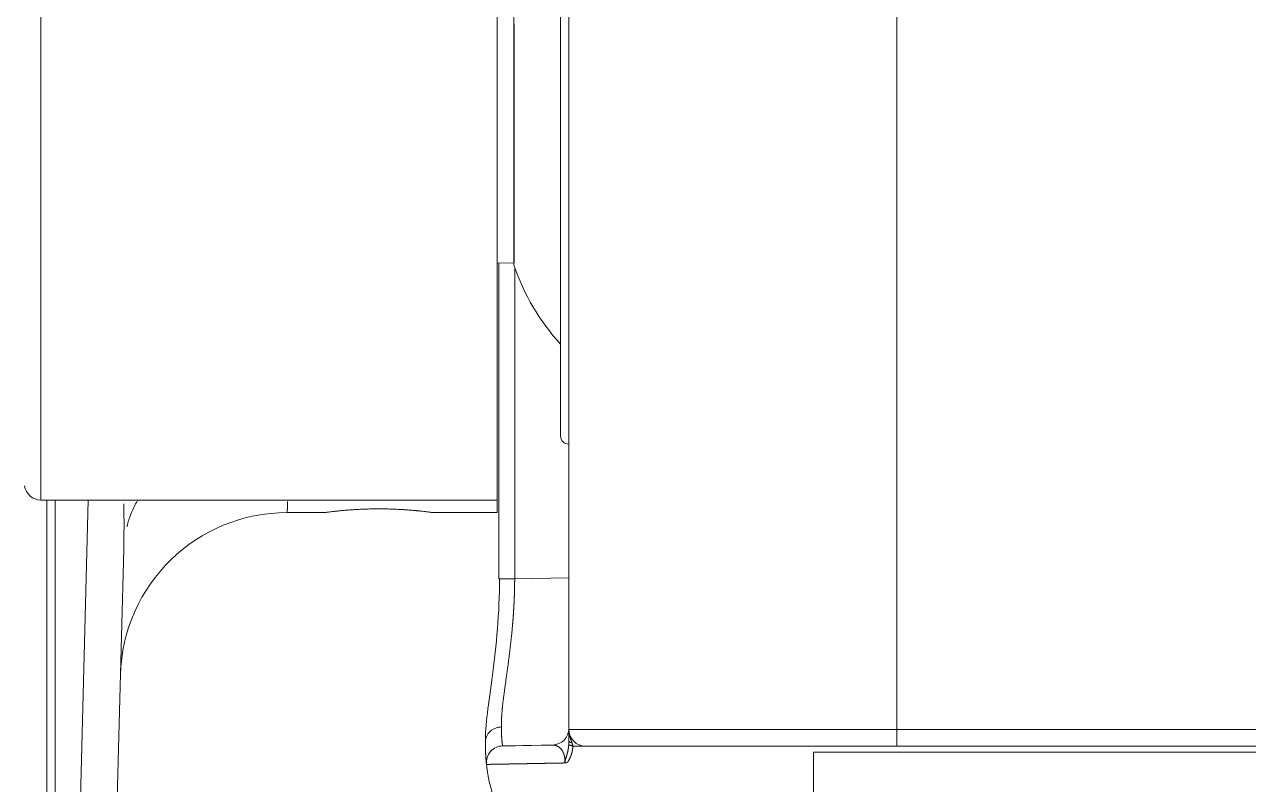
# Model space of a CAD drawing. Extents: x 4791 to 7950, y -873 to 2082.
# Drawn here: x 6591.1 to 6664.5, y 229.8 to 275.4 of the extents above; entities that cross this region are included whole.
import ezdxf

# ---------------------------------------------------------------- set-up
doc = ezdxf.new("R2010")
doc.units = 0
doc.header["$LTSCALE"] = 3
doc.header["$MEASUREMENT"] = 0
doc.layers.add('1', color=7, linetype='CONTINUOUS', true_color=0xffffff)

msp = doc.modelspace()

# ---------------------------------------------------------------- linework, layer by layer
at = {"layer": '1', "color": 7, "linetype": 'Continuous', "lineweight": 18}
for p, q in [((6623.762, 233.111), (6623.762, 311.111)), ((6619.462, 293.361), (6619.462, 246.861)), ((6623.262, 289.511), (6623.262, 250.711)), ((6620.462, 276.598), (6620.462, 260.938)), ((6619.462, 261.059), (6620.462, 261.085)), ((6619.565, 261.062), (6619.565, 242.134)), ((6619.462, 246.861), (6592.121, 246.861)), ((6592.462, 204.584), (6592.462, 246.86)), ((6619.462, 246.111), (6619.462, 246.862)), ((6609.112, 246.111), (6606.879, 246.111)), ((6619.462, 246.111), (6615.612, 246.111)), ((6597.08, 243.91), (6596.049, 204.556)), ((6597.18, 238.555), (6597.184, 238.562)), ((6643.43, 232.111), (6624.762, 232.111)), ((6733.762, 232.111), (6643.43, 232.111)), ((6638.413, 231.762), (6731.767, 231.762))]:
    msp.add_line(p, q, dxfattribs=at)
at = {"layer": '1', "color": 7, "linetype": 'Continuous', "lineweight": 13}
for p, q in [((6643.413, 311.111), (6643.413, 233.111)), ((6592.121, 246.861), (6592.121, 293.361)), ((6620.488, 275.358), (6620.488, 261.086)), ((6620.512, 260.795), (6620.512, 242.134)), ((6592.962, 204.576), (6592.962, 246.861)), ((6594.957, 246.861), (6593.85, 204.576)), ((6620.512, 242.134), (6619.565, 242.134)), ((6620.512, 242.134), (6623.762, 242.191)), ((6623.762, 233.111), (6643.413, 233.111)), ((6643.413, 233.111), (6733.744, 233.111))]:
    msp.add_line(p, q, dxfattribs=at)
at = {"layer": '1', "color": 7, "linetype": 'Continuous', "lineweight": 18}
for centre, radius, start, end in [((6633.401, 265.394), 13.686, 199.00358, 222.19189), ((6623.762, 250.711), 0.5, 180, 270), ((6592.121, 247.861), 1, 188.53035, 270), ((6606.879, 236.111), 10, 90, 178.50003), ((6622.762, 233.181), 1, 271, 0), ((6624.762, 233.111), 1, 180, 270), ((6619.815, 231.13), 1, 91, 186.26254), ((6628.762, 232.111), 10, 186.26254, 270)]:
    msp.add_arc(centre, radius, start, end, dxfattribs=at)
at = {"layer": '1', "color": 7, "linetype": 'Continuous', "lineweight": 13}
for centre, major_axis, start_param, end_param in [((6643.43, 233.111), (0, -1), 4.712389, 6.283185), ((6638.587, 232.111), (0, 10), 1.605703, 3.141593)]:
    msp.add_ellipse(centre, major_axis=major_axis, ratio=0.017452, start_param=start_param, end_param=end_param, dxfattribs=at)
at = {"layer": '1', "color": 7, "linetype": 'Continuous', "lineweight": 18}
for points, knots in [([(6597.088, 246.643), (6597.095, 246.199), (6597.098, 245.761), (6597.098, 245.089), (6597.096, 244.849), (6597.09, 244.375), (6597.086, 244.14), (6597.08, 243.91)], [0, 0, 0, 0, 0.469918, 0.469918, 0.734959, 0.734959, 1, 1, 1, 1]), ([(6609.112, 246.111), (6609.112, 246.111), (6609.117, 246.112), (6609.138, 246.115), (6609.169, 246.119), (6609.221, 246.126), (6609.259, 246.131), (6609.267, 246.132), (6609.284, 246.134), (6609.293, 246.135), (6609.32, 246.139), (6609.339, 246.141), (6609.4, 246.149), (6609.491, 246.16), (6609.6, 246.173), (6609.688, 246.183), (6609.734, 246.188), (6609.783, 246.193), (6609.816, 246.197), (6609.833, 246.198), (6609.917, 246.207), (6610.06, 246.222), (6610.295, 246.243), (6610.466, 246.257), (6610.599, 246.267), (6610.644, 246.271), (6610.736, 246.277), (6610.782, 246.28), (6610.923, 246.289), (6611.114, 246.3), (6611.314, 246.31), (6611.466, 246.316), (6611.518, 246.318), (6611.621, 246.321), (6611.674, 246.323), (6611.831, 246.327), (6612.042, 246.331), (6612.253, 246.332), (6612.465, 246.332), (6612.572, 246.332), (6612.705, 246.33), (6612.732, 246.33), (6612.785, 246.329), (6612.865, 246.327), (6612.943, 246.325), (6613.1, 246.321), (6613.305, 246.314), (6613.505, 246.305), (6613.653, 246.298), (6613.702, 246.295), (6613.774, 246.291), (6613.799, 246.289), (6613.846, 246.286), (6613.965, 246.279), (6614.169, 246.264), (6614.339, 246.251), (6614.462, 246.24), (6614.523, 246.235), (6614.581, 246.229), (6614.62, 246.225), (6614.639, 246.224), (6614.734, 246.215), (6614.877, 246.2), (6615.066, 246.179), (6615.176, 246.167), (6615.239, 246.159), (6615.251, 246.158), (6615.275, 246.155), (6615.287, 246.153), (6615.321, 246.149), (6615.343, 246.146), (6615.404, 246.139), (6615.476, 246.13), (6615.527, 246.123), (6615.559, 246.119), (6615.573, 246.117), (6615.584, 246.115), (6615.59, 246.114), (6615.593, 246.114), (6615.606, 246.112), (6615.612, 246.111), (6615.612, 246.111)], [0, 0, 0, 0, 0.03125, 0.03125, 0.0625, 0.09375, 0.09375, 0.101563, 0.101563, 0.109375, 0.109375, 0.125, 0.125, 0.15625, 0.1875, 0.1875, 0.203125, 0.210938, 0.210938, 0.21875, 0.21875, 0.25, 0.28125, 0.3125, 0.3125, 0.328125, 0.328125, 0.34375, 0.34375, 0.375, 0.40625, 0.40625, 0.421875, 0.421875, 0.4375, 0.4375, 0.46875, 0.5, 0.5, 0.53125, 0.53125, 0.539063, 0.539063, 0.546875, 0.5625, 0.5625, 0.59375, 0.625, 0.625, 0.640625, 0.640625, 0.648438, 0.648438, 0.65625, 0.6875, 0.71875, 0.71875, 0.734375, 0.742188, 0.742188, 0.75, 0.75, 0.78125, 0.8125, 0.84375, 0.84375, 0.851563, 0.851563, 0.859375, 0.859375, 0.875, 0.875, 0.90625, 0.9375, 0.9375, 0.953125, 0.960938, 0.960938, 0.96875, 0.96875, 1, 1, 1, 1]), ([(6618.766, 232.391), (6618.729, 233.301), (6618.954, 234.68), (6619.408, 238.106), (6619.607, 240.109), (6619.607, 242.134)], [0, 0, 0, 0, 0.5, 0.5, 1, 1, 1, 1]), ([(6620.512, 242.134), (6620.512, 242.119), (6620.512, 242.088), (6620.512, 242.042), (6620.512, 241.995), (6620.511, 241.949), (6620.511, 241.902), (6620.51, 241.855), (6620.51, 241.807), (6620.509, 241.76), (6620.508, 241.712), (6620.507, 241.664), (6620.506, 241.616), (6620.505, 241.568), (6620.504, 241.519), (6620.503, 241.47), (6620.502, 241.421), (6620.501, 241.372), (6620.499, 241.323), (6620.498, 241.274), (6620.496, 241.224), (6620.494, 241.174), (6620.493, 241.124), (6620.491, 241.074), (6620.489, 241.023), (6620.487, 240.973), (6620.485, 240.922), (6620.482, 240.871), (6620.48, 240.82), (6620.478, 240.769), (6620.475, 240.717), (6620.473, 240.666), (6620.47, 240.614), (6620.467, 240.562), (6620.465, 240.51), (6620.462, 240.458), (6620.459, 240.405), (6620.456, 240.353), (6620.453, 240.3), (6620.449, 240.247), (6620.446, 240.194), (6620.443, 240.141), (6620.439, 240.088), (6620.436, 240.034), (6620.432, 239.981), (6620.428, 239.927), (6620.424, 239.873), (6620.42, 239.819), (6620.416, 239.765), (6620.412, 239.711), (6620.408, 239.656), (6620.404, 239.602), (6620.399, 239.547), (6620.395, 239.493), (6620.385, 239.381), (6620.37, 239.203), (6620.346, 238.952), (6620.318, 238.674), (6620.286, 238.372), (6620.25, 238.047), (6620.208, 237.7), (6620.163, 237.333), (6620.122, 237.031), (6620.091, 236.8), (6620.07, 236.646), (6620.049, 236.497), (6620.029, 236.354), (6620.01, 236.216), (6619.991, 236.082), (6619.973, 235.954), (6619.956, 235.831), (6619.939, 235.713), (6619.924, 235.6), (6619.909, 235.491), (6619.894, 235.387), (6619.881, 235.287), (6619.868, 235.192), (6619.856, 235.101), (6619.844, 235.014), (6619.834, 234.931), (6619.824, 234.853), (6619.815, 234.781), (6619.807, 234.711), (6619.8, 234.643), (6619.792, 234.576), (6619.785, 234.511), (6619.778, 234.446), (6619.772, 234.383), (6619.766, 234.321), (6619.76, 234.26), (6619.755, 234.2), (6619.75, 234.141), (6619.746, 234.083), (6619.742, 234.027), (6619.738, 233.972), (6619.734, 233.917), (6619.731, 233.864), (6619.729, 233.812), (6619.726, 233.761), (6619.725, 233.711), (6619.723, 233.662), (6619.722, 233.614), (6619.721, 233.567), (6619.721, 233.522), (6619.721, 233.477), (6619.721, 233.433), (6619.722, 233.39), (6619.723, 233.348), (6619.724, 233.308), (6619.725, 233.281), (6619.726, 233.268)], [0, 0, 0, 0, 0.004227, 0.008474, 0.012739, 0.017024, 0.021328, 0.02565, 0.029992, 0.034353, 0.038734, 0.043133, 0.047551, 0.051989, 0.056446, 0.060922, 0.065417, 0.069931, 0.074465, 0.079017, 0.083589, 0.088181, 0.092791, 0.097421, 0.102069, 0.106737, 0.111425, 0.116131, 0.120857, 0.125602, 0.130367, 0.135151, 0.139954, 0.144776, 0.149618, 0.154479, 0.159359, 0.164258, 0.169177, 0.174116, 0.179073, 0.18405, 0.189047, 0.194062, 0.199097, 0.204152, 0.209225, 0.214319, 0.219431, 0.224563, 0.229715, 0.234885, 0.240076, 0.245285, 0.250514, 0.272033, 0.296298, 0.323308, 0.353064, 0.385567, 0.420815, 0.458809, 0.49955, 0.51681, 0.53367, 0.55013, 0.566191, 0.581852, 0.597114, 0.611976, 0.626439, 0.640502, 0.654166, 0.667432, 0.680298, 0.692765, 0.704833, 0.716502, 0.727773, 0.738646, 0.74912, 0.758593, 0.768005, 0.777359, 0.786652, 0.795886, 0.805061, 0.814176, 0.823232, 0.832229, 0.841168, 0.850047, 0.858868, 0.867631, 0.876335, 0.884981, 0.893569, 0.902099, 0.910571, 0.918985, 0.927343, 0.935643, 0.943885, 0.952071, 0.9602, 0.968273, 0.976289, 0.984248, 0.992152, 1, 1, 1, 1]), ([(6619.726, 233.268), (6619.669, 233.266), (6619.611, 233.259), (6619.492, 233.237), (6619.433, 233.22), (6619.316, 233.176), (6619.259, 233.149), (6619.151, 233.085), (6619.1, 233.047), (6619.008, 232.964), (6618.966, 232.918), (6618.894, 232.822), (6618.864, 232.771), (6618.816, 232.666), (6618.798, 232.613), (6618.774, 232.507), (6618.767, 232.455), (6618.766, 232.404)], [0, 0, 0, 0, 0.125, 0.125, 0.25, 0.25, 0.375, 0.375, 0.5, 0.5, 0.625, 0.625, 0.75, 0.75, 0.875, 0.875, 1, 1, 1, 1]), ([(6619.726, 233.268), (6619.726, 233.26), (6619.726, 233.245), (6619.725, 233.223), (6619.725, 233.201), (6619.724, 233.179), (6619.724, 233.156), (6619.724, 233.134), (6619.724, 233.111), (6619.724, 233.089), (6619.724, 233.066), (6619.724, 233.044), (6619.724, 233.021), (6619.724, 232.999), (6619.724, 232.976), (6619.724, 232.954), (6619.725, 232.931), (6619.725, 232.909), (6619.726, 232.886), (6619.726, 232.864), (6619.727, 232.842), (6619.727, 232.82), (6619.728, 232.798), (6619.729, 232.776), (6619.73, 232.754), (6619.731, 232.733), (6619.731, 232.711), (6619.732, 232.69), (6619.733, 232.669), (6619.735, 232.648), (6619.736, 232.628), (6619.737, 232.607), (6619.738, 232.587), (6619.739, 232.567), (6619.741, 232.547), (6619.742, 232.528), (6619.744, 232.509), (6619.745, 232.49), (6619.747, 232.471), (6619.748, 232.453), (6619.75, 232.435), (6619.753, 232.403), (6619.758, 232.36), (6619.763, 232.312), (6619.768, 232.272), (6619.773, 232.238), (6619.777, 232.211), (6619.78, 232.189), (6619.784, 232.172), (6619.787, 232.159), (6619.788, 232.151), (6619.789, 232.148), (6619.789, 232.148)], [0, 0, 0, 0, 0.01136, 0.02287, 0.03453, 0.046341, 0.058303, 0.070415, 0.082678, 0.095091, 0.107655, 0.120369, 0.133234, 0.14625, 0.159416, 0.172734, 0.186202, 0.19982, 0.21359, 0.22751, 0.241581, 0.255803, 0.270175, 0.284699, 0.299373, 0.314199, 0.329175, 0.344302, 0.35958, 0.375009, 0.390589, 0.40632, 0.422202, 0.438235, 0.454419, 0.470753, 0.487239, 0.503876, 0.520664, 0.537603, 0.554693, 0.571934, 0.631908, 0.688653, 0.742169, 0.792454, 0.839511, 0.883338, 0.923935, 0.961303, 0.995441, 1, 1, 1, 1]), ([(6623.762, 232.422), (6623.762, 232.451), (6623.762, 232.479), (6623.762, 232.643), (6623.762, 232.776), (6623.762, 232.945), (6623.762, 232.998), (6623.762, 233.052), (6623.762, 233.063), (6623.762, 233.079), (6623.762, 233.085), (6623.762, 233.094), (6623.762, 233.097), (6623.762, 233.102), (6623.762, 233.104), (6623.762, 233.106), (6623.762, 233.107), (6623.762, 233.109), (6623.762, 233.109), (6623.762, 233.11), (6623.762, 233.11), (6623.762, 233.111), (6623.762, 233.111), (6623.762, 233.111), (6623.762, 233.111), (6623.762, 233.111), (6623.762, 233.111), (6623.762, 233.111), (6623.762, 233.111), (6623.762, 233.111)], [0, 0, 0, 0, 0.101612, 0.101612, 0.596888, 0.596888, 0.83891, 0.83891, 0.899735, 0.899735, 0.939046, 0.939046, 0.963865, 0.963865, 0.979152, 0.979152, 0.988312, 0.988312, 0.993703, 0.993703, 0.9964, 0.9964, 0.997749, 0.997749, 0.998423, 0.998423, 0.999098, 0.999098, 1, 1, 1, 1]), ([(6623.762, 233.111), (6623.762, 233.109), (6623.762, 233.103), (6623.762, 233.095), (6623.762, 233.086), (6623.762, 233.076), (6623.763, 233.066), (6623.763, 233.056), (6623.764, 233.044), (6623.764, 233.033), (6623.765, 233.021), (6623.766, 233.008), (6623.768, 232.994), (6623.769, 232.981), (6623.771, 232.966), (6623.772, 232.951), (6623.775, 232.935), (6623.777, 232.919), (6623.779, 232.902), (6623.782, 232.884), (6623.786, 232.866), (6623.789, 232.847), (6623.793, 232.828), (6623.797, 232.807), (6623.802, 232.786), (6623.807, 232.765), (6623.812, 232.742), (6623.818, 232.719), (6623.824, 232.695), (6623.831, 232.67), (6623.838, 232.644), (6623.846, 232.618), (6623.854, 232.59), (6623.862, 232.562), (6623.871, 232.533), (6623.881, 232.502), (6623.891, 232.471), (6623.901, 232.439), (6623.912, 232.406), (6623.924, 232.372), (6623.936, 232.337), (6623.944, 232.313), (6623.948, 232.301)], [0, 0, 0, 0, 0.009497, 0.019589, 0.030284, 0.041595, 0.053529, 0.066097, 0.079308, 0.093173, 0.107702, 0.122907, 0.138799, 0.155392, 0.1727, 0.190738, 0.209523, 0.229074, 0.249409, 0.270549, 0.292518, 0.31534, 0.339039, 0.363645, 0.389186, 0.415692, 0.443197, 0.471734, 0.501338, 0.532045, 0.563893, 0.596919, 0.631162, 0.66666, 0.70345, 0.74157, 0.781054, 0.821936, 0.864246, 0.908012, 0.953257, 1, 1, 1, 1]), ([(6618.819, 231.042), (6618.819, 231.043), (6618.819, 231.044), (6618.818, 231.048), (6618.818, 231.051), (6618.818, 231.055), (6618.817, 231.06), (6618.817, 231.064), (6618.816, 231.069), (6618.816, 231.074), (6618.815, 231.079), (6618.815, 231.084), (6618.814, 231.09), (6618.813, 231.096), (6618.813, 231.102), (6618.812, 231.108), (6618.811, 231.115), (6618.811, 231.122), (6618.81, 231.129), (6618.809, 231.136), (6618.809, 231.144), (6618.808, 231.152), (6618.807, 231.16), (6618.806, 231.168), (6618.806, 231.177), (6618.805, 231.185), (6618.804, 231.194), (6618.803, 231.204), (6618.802, 231.213), (6618.801, 231.223), (6618.8, 231.233), (6618.799, 231.243), (6618.799, 231.254), (6618.798, 231.264), (6618.797, 231.275), (6618.796, 231.287), (6618.795, 231.298), (6618.794, 231.31), (6618.793, 231.322), (6618.792, 231.334), (6618.791, 231.346), (6618.79, 231.359), (6618.789, 231.372), (6618.788, 231.385), (6618.787, 231.399), (6618.786, 231.412), (6618.785, 231.426), (6618.784, 231.44), (6618.783, 231.455), (6618.782, 231.469), (6618.781, 231.484), (6618.78, 231.499), (6618.78, 231.515), (6618.779, 231.53), (6618.778, 231.546), (6618.777, 231.562), (6618.776, 231.578), (6618.775, 231.595), (6618.774, 231.612), (6618.773, 231.629), (6618.773, 231.646), (6618.772, 231.664), (6618.771, 231.681), (6618.77, 231.699), (6618.769, 231.718), (6618.769, 231.736), (6618.768, 231.755), (6618.767, 231.774), (6618.767, 231.793), (6618.766, 231.813), (6618.766, 231.832), (6618.765, 231.852), (6618.765, 231.872), (6618.764, 231.893), (6618.764, 231.914), (6618.763, 231.935), (6618.763, 231.956), (6618.763, 231.977), (6618.762, 231.999), (6618.762, 232.021), (6618.762, 232.043), (6618.762, 232.065), (6618.762, 232.088), (6618.762, 232.111), (6618.762, 232.134), (6618.762, 232.157), (6618.762, 232.181), (6618.762, 232.205), (6618.762, 232.229), (6618.763, 232.253), (6618.763, 232.278), (6618.764, 232.303), (6618.764, 232.328), (6618.765, 232.353), (6618.765, 232.378), (6618.766, 232.396), (6618.766, 232.404)], [0, 0, 0, 0, 0.00726, 0.01793, 0.028593, 0.039248, 0.049895, 0.060535, 0.071169, 0.081796, 0.092416, 0.103031, 0.113639, 0.124242, 0.13484, 0.145433, 0.156021, 0.166604, 0.177183, 0.187758, 0.19833, 0.208898, 0.219463, 0.230025, 0.240584, 0.251141, 0.261696, 0.272249, 0.2828, 0.29335, 0.303899, 0.314447, 0.324995, 0.335542, 0.34609, 0.356638, 0.367186, 0.377735, 0.388285, 0.398837, 0.40939, 0.419945, 0.430503, 0.441062, 0.451625, 0.46219, 0.472759, 0.483331, 0.493907, 0.504487, 0.515071, 0.525659, 0.536253, 0.546852, 0.557456, 0.568065, 0.578681, 0.589302, 0.59993, 0.610565, 0.621206, 0.631855, 0.642511, 0.653175, 0.663847, 0.674527, 0.685215, 0.695913, 0.706619, 0.717334, 0.728059, 0.738794, 0.749539, 0.760294, 0.771059, 0.781835, 0.792622, 0.803421, 0.814231, 0.825053, 0.835887, 0.846733, 0.857591, 0.868462, 0.879347, 0.890244, 0.901155, 0.91208, 0.923019, 0.933971, 0.944939, 0.955921, 0.966918, 0.97793, 0.988957, 1, 1, 1, 1]), ([(6623.522, 231.117), (6623.523, 231.12), (6623.523, 231.127), (6623.524, 231.137), (6623.524, 231.147), (6623.525, 231.157), (6623.525, 231.167), (6623.525, 231.177), (6623.525, 231.187), (6623.526, 231.197), (6623.526, 231.207), (6623.526, 231.217), (6623.525, 231.227), (6623.525, 231.237), (6623.525, 231.247), (6623.525, 231.257), (6623.524, 231.267), (6623.524, 231.278), (6623.523, 231.288), (6623.523, 231.298), (6623.522, 231.308), (6623.521, 231.318), (6623.52, 231.328), (6623.519, 231.339), (6623.518, 231.349), (6623.517, 231.359), (6623.516, 231.369), (6623.515, 231.379), (6623.514, 231.389), (6623.513, 231.399), (6623.511, 231.41), (6623.51, 231.42), (6623.508, 231.43), (6623.507, 231.44), (6623.505, 231.45), (6623.503, 231.46), (6623.502, 231.47), (6623.5, 231.48), (6623.498, 231.49), (6623.496, 231.499), (6623.494, 231.509), (6623.492, 231.519), (6623.489, 231.529), (6623.487, 231.539), (6623.485, 231.548), (6623.482, 231.558), (6623.48, 231.568), (6623.477, 231.577), (6623.475, 231.587), (6623.472, 231.596), (6623.469, 231.606), (6623.467, 231.615), (6623.464, 231.624), (6623.461, 231.634), (6623.458, 231.643), (6623.455, 231.652), (6623.452, 231.661), (6623.448, 231.67), (6623.445, 231.679), (6623.442, 231.688), (6623.438, 231.697), (6623.435, 231.706), (6623.431, 231.714), (6623.428, 231.723), (6623.424, 231.732), (6623.42, 231.74), (6623.416, 231.749), (6623.405, 231.773), (6623.385, 231.812), (6623.355, 231.862), (6623.321, 231.91), (6623.285, 231.955), (6623.246, 231.996), (6623.214, 232.025), (6623.19, 232.045), (6623.175, 232.056), (6623.159, 232.067), (6623.142, 232.078), (6623.125, 232.089), (6623.106, 232.1), (6623.087, 232.11), (6623.068, 232.119), (6623.047, 232.129), (6623.026, 232.138), (6623.004, 232.146), (6622.982, 232.153), (6622.958, 232.16), (6622.935, 232.166), (6622.91, 232.171), (6622.885, 232.175), (6622.86, 232.178), (6622.833, 232.18), (6622.806, 232.182), (6622.788, 232.182), (6622.779, 232.182)], [0, 0, 0, 0, 0.003131, 0.006255, 0.009373, 0.012486, 0.015597, 0.018706, 0.021815, 0.024927, 0.028042, 0.031162, 0.034288, 0.037422, 0.040566, 0.043721, 0.046888, 0.05007, 0.053266, 0.05648, 0.059711, 0.062963, 0.066235, 0.069529, 0.072847, 0.076189, 0.079557, 0.082952, 0.086376, 0.089828, 0.093312, 0.096826, 0.100373, 0.103954, 0.107569, 0.111219, 0.114906, 0.11863, 0.122391, 0.126192, 0.130032, 0.133912, 0.137834, 0.141797, 0.145803, 0.149852, 0.153944, 0.158081, 0.162263, 0.16649, 0.170764, 0.175084, 0.179451, 0.183865, 0.188328, 0.192839, 0.197399, 0.202009, 0.206668, 0.211377, 0.216137, 0.220948, 0.225809, 0.230723, 0.235688, 0.240706, 0.245776, 0.250898, 0.285046, 0.322181, 0.36233, 0.405508, 0.451715, 0.500943, 0.517328, 0.534642, 0.552882, 0.572044, 0.592124, 0.613119, 0.635023, 0.657832, 0.68154, 0.706143, 0.731634, 0.758007, 0.785256, 0.813376, 0.842359, 0.872199, 0.90289, 0.934425, 0.966797, 1, 1, 1, 1]), ([(6623.522, 231.117), (6623.523, 231.121), (6623.523, 231.13), (6623.525, 231.144), (6623.526, 231.157), (6623.528, 231.171), (6623.53, 231.184), (6623.533, 231.198), (6623.535, 231.212), (6623.538, 231.226), (6623.541, 231.24), (6623.544, 231.254), (6623.547, 231.269), (6623.551, 231.284), (6623.555, 231.299), (6623.559, 231.315), (6623.563, 231.331), (6623.568, 231.347), (6623.572, 231.364), (6623.577, 231.381), (6623.582, 231.398), (6623.588, 231.417), (6623.593, 231.435), (6623.599, 231.455), (6623.605, 231.474), (6623.611, 231.495), (6623.618, 231.516), (6623.624, 231.538), (6623.631, 231.561), (6623.638, 231.585), (6623.645, 231.609), (6623.653, 231.634), (6623.66, 231.662), (6623.668, 231.69), (6623.675, 231.719), (6623.682, 231.748), (6623.689, 231.776), (6623.695, 231.805), (6623.701, 231.832), (6623.706, 231.859), (6623.711, 231.885), (6623.716, 231.911), (6623.72, 231.936), (6623.724, 231.96), (6623.728, 231.983), (6623.731, 232.005), (6623.734, 232.026), (6623.736, 232.047), (6623.739, 232.066), (6623.741, 232.084), (6623.743, 232.102), (6623.745, 232.118), (6623.746, 232.133), (6623.748, 232.146), (6623.749, 232.159), (6623.75, 232.17), (6623.751, 232.181), (6623.752, 232.19), (6623.752, 232.197), (6623.753, 232.204), (6623.753, 232.209), (6623.753, 232.212), (6623.753, 232.214)], [0, 0, 0, 0, 0.012119, 0.024276, 0.036494, 0.048798, 0.06121, 0.073754, 0.086452, 0.099327, 0.112401, 0.125696, 0.139237, 0.153045, 0.167144, 0.181558, 0.196312, 0.211431, 0.22694, 0.242867, 0.259239, 0.276084, 0.293431, 0.31131, 0.329753, 0.348792, 0.368458, 0.388786, 0.40981, 0.431565, 0.454086, 0.477409, 0.501571, 0.528516, 0.555108, 0.581307, 0.607072, 0.632363, 0.657135, 0.681347, 0.704955, 0.727916, 0.750189, 0.771734, 0.792512, 0.812486, 0.83162, 0.849882, 0.86724, 0.883664, 0.899127, 0.913604, 0.927072, 0.939509, 0.950897, 0.961217, 0.970455, 0.978598, 0.985632, 0.991549, 0.996341, 1, 1, 1, 1]), ([(6623.753, 232.214), (6623.754, 232.219), (6623.755, 232.23), (6623.756, 232.247), (6623.757, 232.265), (6623.758, 232.282), (6623.759, 232.299), (6623.76, 232.321), (6623.761, 232.348), (6623.761, 232.373), (6623.762, 232.394), (6623.762, 232.405), (6623.762, 232.413), (6623.762, 232.417), (6623.762, 232.419), (6623.762, 232.42), (6623.762, 232.42)], [0, 0, 0, 0, 0.082015, 0.164776, 0.248312, 0.332648, 0.417809, 0.503817, 0.642794, 0.813145, 0.867905, 0.944666, 0.968144, 0.985201, 0.995821, 1, 1, 1, 1]), ([(6624.762, 232.111), (6624.749, 232.111), (6624.736, 232.111), (6624.71, 232.111), (6624.698, 232.111), (6624.659, 232.111), (6624.633, 232.111), (6624.581, 232.111), (6624.555, 232.111), (6624.5, 232.111), (6624.472, 232.111), (6624.414, 232.111), (6624.384, 232.111), (6624.322, 232.111), (6624.289, 232.111), (6624.236, 232.111), (6624.218, 232.111), (6624.18, 232.111), (6624.161, 232.111), (6624.101, 232.111), (6624.059, 232.111), (6624.013, 232.111)], [0, 0, 0, 0, 0.0625, 0.0625, 0.125, 0.125, 0.25, 0.25, 0.375, 0.375, 0.5, 0.5, 0.625, 0.625, 0.75, 0.75, 0.8125, 0.8125, 0.875, 0.875, 1, 1, 1, 1])]:
    msp.add_open_spline(points, degree=3, knots=knots, dxfattribs=at)
at = {"layer": '1', "color": 7, "linetype": 'Continuous', "lineweight": 13}
for points, knots in [([(6597.274, 245.282), (6597.276, 245.29), (6597.278, 245.298), (6597.342, 245.542), (6597.419, 245.78), (6597.606, 246.254), (6597.715, 246.49), (6597.865, 246.771), (6597.892, 246.819), (6597.919, 246.867)], [0, 0, 0, 0, 0.015067, 0.015067, 0.461495, 0.461495, 0.907924, 0.907924, 1, 1, 1, 1]), ([(6606.904, 246.779), (6606.904, 246.778), (6606.903, 246.766), (6606.903, 246.743), (6606.901, 246.71), (6606.9, 246.678), (6606.899, 246.647), (6606.898, 246.616), (6606.897, 246.587), (6606.896, 246.559), (6606.895, 246.531), (6606.894, 246.504), (6606.893, 246.479), (6606.892, 246.454), (6606.891, 246.429), (6606.89, 246.406), (6606.889, 246.384), (6606.889, 246.363), (6606.888, 246.342), (6606.887, 246.322), (6606.886, 246.304), (6606.886, 246.286), (6606.885, 246.269), (6606.884, 246.252), (6606.884, 246.237), (6606.883, 246.223), (6606.883, 246.209), (6606.882, 246.197), (6606.882, 246.185), (6606.882, 246.174), (6606.881, 246.164), (6606.881, 246.155), (6606.88, 246.146), (6606.88, 246.139), (6606.88, 246.133), (6606.88, 246.127), (6606.88, 246.122), (6606.879, 246.118), (6606.879, 246.115), (6606.879, 246.113), (6606.879, 246.112), (6606.879, 246.111), (6606.879, 246.111)], [0, 0, 0, 0, 0.001634, 0.027411, 0.053178, 0.078937, 0.104685, 0.130425, 0.156155, 0.181876, 0.207587, 0.233289, 0.258982, 0.284665, 0.310339, 0.336004, 0.361659, 0.387305, 0.412941, 0.438568, 0.464186, 0.489794, 0.515393, 0.540983, 0.566564, 0.592135, 0.617696, 0.643248, 0.668791, 0.694325, 0.719849, 0.745364, 0.77087, 0.796366, 0.821853, 0.847331, 0.872799, 0.898258, 0.923707, 0.949148, 0.974578, 1, 1, 1, 1]), ([(6624.006, 232.118), (6624.006, 232.111), (6624.004, 232.097), (6624.002, 232.076), (6623.999, 232.055), (6623.997, 232.034), (6623.994, 232.013), (6623.991, 231.993), (6623.988, 231.972), (6623.985, 231.952), (6623.982, 231.932), (6623.979, 231.913), (6623.975, 231.893), (6623.972, 231.874), (6623.968, 231.854), (6623.964, 231.835), (6623.961, 231.816), (6623.957, 231.797), (6623.952, 231.779), (6623.948, 231.76), (6623.944, 231.742), (6623.939, 231.724), (6623.935, 231.706), (6623.93, 231.688), (6623.925, 231.671), (6623.92, 231.653), (6623.915, 231.636), (6623.91, 231.619), (6623.904, 231.602), (6623.899, 231.585), (6623.893, 231.569), (6623.888, 231.552), (6623.882, 231.536), (6623.876, 231.52), (6623.87, 231.504), (6623.863, 231.488), (6623.855, 231.469), (6623.846, 231.446), (6623.834, 231.42), (6623.823, 231.395), (6623.813, 231.372), (6623.802, 231.349), (6623.792, 231.328), (6623.781, 231.309), (6623.771, 231.29), (6623.762, 231.273), (6623.752, 231.257), (6623.742, 231.242), (6623.733, 231.229), (6623.723, 231.215), (6623.712, 231.201), (6623.699, 231.188), (6623.686, 231.175), (6623.673, 231.164), (6623.66, 231.153), (6623.646, 231.144), (6623.632, 231.135), (6623.617, 231.128), (6623.602, 231.122), (6623.587, 231.117), (6623.571, 231.113), (6623.555, 231.11), (6623.538, 231.108), (6623.527, 231.107), (6623.522, 231.107)], [0, 0, 0, 0, 0.015563, 0.031032, 0.046408, 0.061693, 0.07689, 0.092, 0.107026, 0.12197, 0.136834, 0.15162, 0.16633, 0.180967, 0.195533, 0.210031, 0.224462, 0.238829, 0.253135, 0.267381, 0.281571, 0.295708, 0.309792, 0.323828, 0.337818, 0.351764, 0.365669, 0.379536, 0.393368, 0.407166, 0.420935, 0.434676, 0.448393, 0.462087, 0.475763, 0.489423, 0.503069, 0.527163, 0.550383, 0.572732, 0.594216, 0.614842, 0.634615, 0.653545, 0.671639, 0.688908, 0.705364, 0.721019, 0.73589, 0.749994, 0.767919, 0.785675, 0.803299, 0.820832, 0.838315, 0.855787, 0.873291, 0.890866, 0.908552, 0.92639, 0.944417, 0.96267, 0.981187, 1, 1, 1, 1]), ([(6623.948, 232.301), (6623.95, 232.294), (6623.956, 232.279), (6623.963, 232.256), (6623.971, 232.233), (6623.98, 232.207), (6623.989, 232.179), (6623.998, 232.148), (6624.004, 232.128), (6624.006, 232.118)], [0, 0, 0, 0, 0.120718, 0.244257, 0.37069, 0.500081, 0.670147, 0.836834, 1, 1, 1, 1]), ([(6623.522, 231.107), (6623.506, 231.107), (6623.475, 231.106), (6623.428, 231.105), (6623.382, 231.105), (6623.336, 231.104), (6623.29, 231.103), (6623.244, 231.102), (6623.198, 231.101), (6623.153, 231.1), (6623.108, 231.1), (6623.063, 231.099), (6623.018, 231.098), (6622.974, 231.097), (6622.93, 231.096), (6622.886, 231.095), (6622.842, 231.095), (6622.799, 231.094), (6622.755, 231.093), (6622.712, 231.092), (6622.669, 231.092), (6622.627, 231.091), (6622.585, 231.09), (6622.542, 231.089), (6622.501, 231.088), (6622.459, 231.088), (6622.417, 231.087), (6622.376, 231.086), (6622.335, 231.085), (6622.295, 231.085), (6622.254, 231.084), (6622.214, 231.083), (6622.174, 231.082), (6622.134, 231.082), (6622.094, 231.081), (6622.055, 231.08), (6622.016, 231.08), (6621.977, 231.079), (6621.938, 231.078), (6621.9, 231.077), (6621.862, 231.077), (6621.824, 231.076), (6621.786, 231.075), (6621.749, 231.075), (6621.711, 231.074), (6621.674, 231.073), (6621.638, 231.073), (6621.601, 231.072), (6621.565, 231.071), (6621.529, 231.071), (6621.493, 231.07), (6621.457, 231.069), (6621.422, 231.069), (6621.387, 231.068), (6621.352, 231.067), (6621.317, 231.067), (6621.283, 231.066), (6621.249, 231.065), (6621.215, 231.065), (6621.181, 231.064), (6621.148, 231.064), (6621.115, 231.063), (6621.082, 231.062), (6621.049, 231.062), (6621.016, 231.061), (6620.984, 231.061), (6620.952, 231.06), (6620.92, 231.059), (6620.889, 231.059), (6620.858, 231.058), (6620.826, 231.058), (6620.796, 231.057), (6620.765, 231.057), (6620.735, 231.056), (6620.705, 231.055), (6620.675, 231.055), (6620.645, 231.054), (6620.616, 231.054), (6620.587, 231.053), (6620.558, 231.053), (6620.529, 231.052), (6620.501, 231.052), (6620.472, 231.051), (6620.444, 231.051), (6620.417, 231.05), (6620.389, 231.05), (6620.362, 231.049), (6620.335, 231.049), (6620.308, 231.048), (6620.282, 231.048), (6620.256, 231.047), (6620.23, 231.047), (6620.204, 231.046), (6620.178, 231.046), (6620.153, 231.045), (6620.128, 231.045), (6620.103, 231.044), (6620.078, 231.044), (6620.054, 231.044), (6620.03, 231.043), (6620.006, 231.043), (6619.983, 231.042), (6619.959, 231.042), (6619.936, 231.041), (6619.913, 231.041), (6619.89, 231.041), (6619.868, 231.04), (6619.846, 231.04), (6619.824, 231.039), (6619.802, 231.039), (6619.781, 231.038), (6619.76, 231.038), (6619.739, 231.038), (6619.718, 231.037), (6619.697, 231.037), (6619.677, 231.037), (6619.657, 231.036), (6619.637, 231.036), (6619.618, 231.035), (6619.599, 231.035), (6619.579, 231.035), (6619.561, 231.034), (6619.542, 231.034), (6619.524, 231.034), (6619.506, 231.033), (6619.488, 231.033), (6619.47, 231.033), (6619.453, 231.032), (6619.436, 231.032), (6619.419, 231.032), (6619.402, 231.031), (6619.386, 231.031), (6619.37, 231.031), (6619.354, 231.031), (6619.338, 231.03), (6619.322, 231.03), (6619.307, 231.03), (6619.292, 231.029), (6619.278, 231.029), (6619.263, 231.029), (6619.249, 231.029), (6619.235, 231.028), (6619.221, 231.028), (6619.207, 231.028), (6619.194, 231.028), (6619.181, 231.027), (6619.168, 231.027), (6619.156, 231.027), (6619.143, 231.027), (6619.131, 231.026), (6619.119, 231.026), (6619.107, 231.026), (6619.096, 231.026), (6619.085, 231.026), (6619.074, 231.025), (6619.063, 231.025), (6619.053, 231.025), (6619.042, 231.025), (6619.032, 231.025), (6619.023, 231.024), (6619.013, 231.024), (6619.004, 231.024), (6618.995, 231.024), (6618.986, 231.024), (6618.977, 231.024), (6618.969, 231.023), (6618.961, 231.023), (6618.953, 231.023), (6618.945, 231.023), (6618.938, 231.023), (6618.931, 231.023), (6618.924, 231.023), (6618.917, 231.022), (6618.91, 231.022), (6618.904, 231.022), (6618.898, 231.022), (6618.892, 231.022), (6618.887, 231.022), (6618.881, 231.022), (6618.876, 231.022), (6618.871, 231.022), (6618.867, 231.021), (6618.862, 231.021), (6618.858, 231.021), (6618.854, 231.021), (6618.85, 231.021), (6618.847, 231.021), (6618.843, 231.021), (6618.84, 231.021), (6618.838, 231.021), (6618.835, 231.021), (6618.833, 231.021), (6618.83, 231.021), (6618.829, 231.021), (6618.827, 231.021), (6618.825, 231.021), (6618.824, 231.021), (6618.823, 231.021), (6618.822, 231.021), (6618.822, 231.021), (6618.821, 231.021), (6618.821, 231.021), (6618.821, 231.021)], [0, 0, 0, 0, 0.005213, 0.010423, 0.015632, 0.020838, 0.026042, 0.031244, 0.036444, 0.041641, 0.046837, 0.05203, 0.057221, 0.062411, 0.067597, 0.072782, 0.077965, 0.083145, 0.088324, 0.0935, 0.098674, 0.103846, 0.109016, 0.114183, 0.119349, 0.124512, 0.129673, 0.134832, 0.139989, 0.145144, 0.150297, 0.155447, 0.160596, 0.165742, 0.170886, 0.176028, 0.181168, 0.186305, 0.191441, 0.196574, 0.201705, 0.206834, 0.211961, 0.217086, 0.222209, 0.227329, 0.232448, 0.237564, 0.242678, 0.24779, 0.2529, 0.258007, 0.263113, 0.268216, 0.273317, 0.278417, 0.283513, 0.288608, 0.293701, 0.298792, 0.30388, 0.308966, 0.31405, 0.319132, 0.324212, 0.32929, 0.334365, 0.339439, 0.34451, 0.349579, 0.354646, 0.359711, 0.364774, 0.369835, 0.374893, 0.379949, 0.385004, 0.390056, 0.395106, 0.400153, 0.405199, 0.410243, 0.415284, 0.420323, 0.42536, 0.430395, 0.435428, 0.440459, 0.445488, 0.450514, 0.455538, 0.46056, 0.465581, 0.470598, 0.475614, 0.480628, 0.485639, 0.490649, 0.495656, 0.500661, 0.505664, 0.510665, 0.515664, 0.52066, 0.525655, 0.530647, 0.535637, 0.540625, 0.545611, 0.550595, 0.555576, 0.560556, 0.565533, 0.570509, 0.575482, 0.580453, 0.585421, 0.590388, 0.595353, 0.600315, 0.605276, 0.610234, 0.61519, 0.620144, 0.625096, 0.630045, 0.634993, 0.639938, 0.644882, 0.649823, 0.654762, 0.659699, 0.664633, 0.669566, 0.674497, 0.679425, 0.684351, 0.689275, 0.694197, 0.699117, 0.704035, 0.708951, 0.713864, 0.718776, 0.723685, 0.728592, 0.733497, 0.7384, 0.7433, 0.748199, 0.753096, 0.75799, 0.762882, 0.767772, 0.77266, 0.777546, 0.78243, 0.787311, 0.792191, 0.797068, 0.801943, 0.806817, 0.811688, 0.816556, 0.821423, 0.826288, 0.83115, 0.836011, 0.840869, 0.845725, 0.850579, 0.855431, 0.860281, 0.865128, 0.869974, 0.874817, 0.879658, 0.884497, 0.889334, 0.894169, 0.899002, 0.903833, 0.908661, 0.913488, 0.918312, 0.923134, 0.927954, 0.932772, 0.937588, 0.942401, 0.947213, 0.952022, 0.95683, 0.961635, 0.966438, 0.971239, 0.976038, 0.980834, 0.985629, 0.990421, 0.995212, 1, 1, 1, 1])]:
    msp.add_open_spline(points, degree=3, knots=knots, dxfattribs=at)
at = {"layer": '1', "color": 7, "linetype": 'Continuous', "lineweight": 18}
for points in [[(6597.296, 239.002), (6597.302, 239), (6597.308, 239.01), (6597.315, 239.032)], [(6619.798, 232.13), (6619.798, 232.13), (6620.847, 232.148), (6622.779, 232.182)], [(6623.522, 231.11), (6623.522, 231.11), (6623.522, 231.11), (6623.522, 231.111)]]:
    msp.add_open_spline(points, degree=3, dxfattribs=at)
at = {"layer": '1', "color": 7, "linetype": 'Continuous', "lineweight": 13}
msp.add_rational_spline([(6623.753, 232.214), (6623.78, 232.172), (6624.006, 232.118)], [1, 0.946719689526, 1], degree=2, dxfattribs=at)
for points in [[(6623.762, 232.422), (6623.762, 232.379), (6623.828, 232.336), (6623.948, 232.301)], [(6624.012, 232.111), (6624.01, 232.114), (6624.008, 232.116), (6624.006, 232.118)]]:
    msp.add_open_spline(points, degree=3, dxfattribs=at)

doc.saveas('drawing.dxf')
